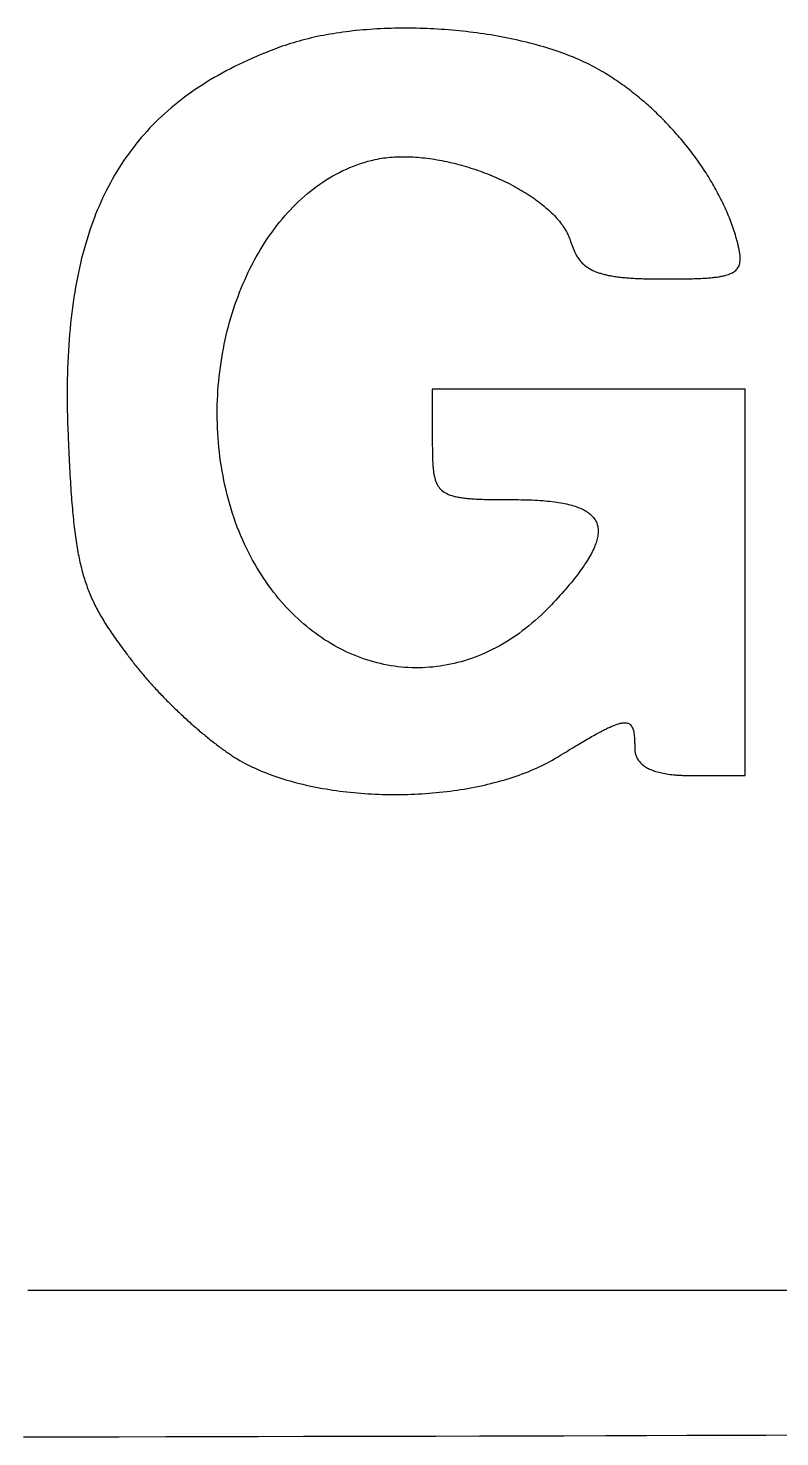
# Model space of a CAD drawing. Header units: metres. Extents: x 1755 to 5239, y 1150 to 5829.
# Drawn here: x 3980 to 4389, y 1150 to 1916 of the extents above; entities that cross this region are included whole.
import ezdxf

# ---------------------------------------------------------------- set-up
doc = ezdxf.new("R2010")
doc.units = ezdxf.units.M

msp = doc.modelspace()

# ---------------------------------------------------------------- linework, layer by layer
msp.add_lwpolyline([(4117, 1906), (4114.406184, 1905.030975), (4111.844672, 1904.0438), (4109.315368, 1903.038325), (4106.818176, 1902.0144), (4104.353, 1900.971875), (4101.919744, 1899.9106), (4099.518312, 1898.830425), (4097.148608, 1897.7312), (4094.810536, 1896.612775), (4092.504, 1895.475), (4090.228904, 1894.317725), (4087.985152, 1893.1408), (4085.772648, 1891.944075), (4083.591296, 1890.7274), (4081.441, 1889.490625), (4079.321664, 1888.2336), (4077.233192, 1886.956175), (4075.175488, 1885.6582), (4073.148456, 1884.339525), (4071.152, 1883), (4069.186024, 1881.639475), (4067.250432, 1880.2578), (4065.345128, 1878.854825), (4063.470016, 1877.4304), (4061.625, 1875.984375), (4059.809984, 1874.5166), (4058.024872, 1873.026925), (4056.269568, 1871.5152), (4054.543976, 1869.981275), (4052.848, 1868.425), (4051.181544, 1866.846225), (4049.544512, 1865.2448), (4047.936808, 1863.620575), (4046.358336, 1861.9734), (4044.809, 1860.303125), (4043.288704, 1858.6096), (4041.797352, 1856.892675), (4040.334848, 1855.1522), (4038.901096, 1853.388025), (4037.496, 1851.6), (4036.119464, 1849.787975), (4034.771392, 1847.9518), (4033.451688, 1846.091325), (4032.160256, 1844.2064), (4030.897, 1842.296875), (4029.661824, 1840.3626), (4028.454632, 1838.403425), (4027.275328, 1836.4192), (4026.123816, 1834.409775), (4025, 1832.375), (4023.903784, 1830.314725), (4022.835072, 1828.2288), (4021.793768, 1826.117075), (4020.779776, 1823.9794), (4019.793, 1821.815625), (4018.833344, 1819.6256), (4017.900712, 1817.409175), (4016.995008, 1815.1662), (4016.116136, 1812.896525), (4015.264, 1810.6), (4014.438504, 1808.276475), (4013.639552, 1805.9258), (4012.867048, 1803.547825), (4012.120896, 1801.1424), (4011.401, 1798.709375), (4010.707264, 1796.2486), (4010.039592, 1793.759925), (4009.397888, 1791.2432), (4008.782056, 1788.698275), (4008.192, 1786.125), (4007.627624, 1783.523225), (4007.088832, 1780.8928), (4006.575528, 1778.233575), (4006.087616, 1775.5454), (4005.625, 1772.828125), (4005.187584, 1770.0816), (4004.775272, 1767.305675), (4004.387968, 1764.5002), (4004.025576, 1761.665025), (4003.688, 1758.8), (4003.375144, 1755.904975), (4003.086912, 1752.9798), (4002.823208, 1750.024325), (4002.583936, 1747.0384), (4002.369, 1744.021875), (4002.178304, 1740.9746), (4002.011752, 1737.896425), (4001.869248, 1734.7872), (4001.750696, 1731.646775), (4001.656, 1728.475), (4001.585064, 1725.271725), (4001.537792, 1722.0368), (4001.514088, 1718.770075), (4001.513856, 1715.4714), (4001.537, 1712.140625), (4001.583424, 1708.7776), (4001.653032, 1705.382175), (4001.745728, 1701.9542), (4001.861416, 1698.493525), (4002, 1695), (4002.09032, 1692.857323), (4002.18136, 1690.748984), (4002.27324, 1688.674521), (4002.36608, 1686.633472), (4002.46, 1684.625375), (4002.55512, 1682.649768), (4002.65156, 1680.706189), (4002.74944, 1678.794176), (4002.84888, 1676.913267), (4002.95, 1675.063), (4003.05292, 1673.242913), (4003.15776, 1671.452544), (4003.26464, 1669.691431), (4003.37368, 1667.959112), (4003.485, 1666.255125), (4003.59872, 1664.579008), (4003.71496, 1662.930299), (4003.83384, 1661.308536), (4003.95548, 1659.713257), (4004.08, 1658.144), (4004.20752, 1656.600303), (4004.33816, 1655.081704), (4004.47204, 1653.587741), (4004.60928, 1652.117952), (4004.75, 1650.671875), (4004.89432, 1649.249048), (4005.04236, 1647.849009), (4005.19424, 1646.471296), (4005.35008, 1645.115447), (4005.51, 1643.781), (4005.67412, 1642.467493), (4005.84256, 1641.174464), (4006.01544, 1639.901451), (4006.19288, 1638.647992), (4006.375, 1637.413625), (4006.56192, 1636.197888), (4006.75376, 1635.000319), (4006.95064, 1633.820456), (4007.15268, 1632.657837), (4007.36, 1631.512), (4007.57272, 1630.382483), (4007.79096, 1629.268824), (4008.01484, 1628.170561), (4008.24448, 1627.087232), (4008.48, 1626.018375), (4008.72152, 1624.963528), (4008.96916, 1623.922229), (4009.22304, 1622.894016), (4009.48328, 1621.878427), (4009.75, 1620.875), (4010.02332, 1619.883273), (4010.30336, 1618.902784), (4010.59024, 1617.933071), (4010.88408, 1616.973672), (4011.185, 1616.024125), (4011.49312, 1615.083968), (4011.80856, 1614.152739), (4012.13144, 1613.229976), (4012.46188, 1612.315217), (4012.8, 1611.408), (4013.14592, 1610.507863), (4013.49976, 1609.614344), (4013.86164, 1608.726981), (4014.23168, 1607.845312), (4014.61, 1606.968875), (4014.99672, 1606.097208), (4015.39196, 1605.229849), (4015.79584, 1604.366336), (4016.20848, 1603.506207), (4016.63, 1602.649), (4017.06052, 1601.794253), (4017.50016, 1600.941504), (4017.94904, 1600.090291), (4018.40728, 1599.240152), (4018.875, 1598.390625), (4019.35232, 1597.541248), (4019.83936, 1596.691559), (4020.33624, 1595.841096), (4020.84308, 1594.989397), (4021.36, 1594.136), (4021.88712, 1593.280443), (4022.42456, 1592.422264), (4022.97244, 1591.561001), (4023.53088, 1590.696192), (4024.1, 1589.827375), (4024.67992, 1588.954088), (4025.27076, 1588.075869), (4025.87264, 1587.192256), (4026.48568, 1586.302787), (4027.11, 1585.407), (4027.74572, 1584.504433), (4028.39296, 1583.594624), (4029.05184, 1582.677111), (4029.72248, 1581.751432), (4030.405, 1580.817125), (4031.09952, 1579.873728), (4031.80616, 1578.920779), (4032.52504, 1577.957816), (4033.25628, 1576.984377), (4034, 1576), (4034.453579, 1575.368818), (4034.914232, 1574.735344), (4035.381833, 1574.099686), (4035.856256, 1573.461952), (4036.337375, 1572.82225), (4036.825064, 1572.180688), (4037.319197, 1571.537374), (4037.819648, 1570.892416), (4038.326291, 1570.245922), (4038.839, 1569.598), (4039.357649, 1568.948758), (4039.882112, 1568.298304), (4040.412263, 1567.646746), (4040.947976, 1566.994192), (4041.489125, 1566.34075), (4042.035584, 1565.686528), (4042.587227, 1565.031634), (4043.143928, 1564.376176), (4043.705561, 1563.720262), (4044.272, 1563.064), (4044.843119, 1562.407498), (4045.418792, 1561.750864), (4045.998893, 1561.094206), (4046.583296, 1560.437632), (4047.171875, 1559.78125), (4047.764504, 1559.125168), (4048.361057, 1558.469494), (4048.961408, 1557.814336), (4049.565431, 1557.159802), (4050.173, 1556.506), (4050.783989, 1555.853038), (4051.398272, 1555.201024), (4052.015723, 1554.550066), (4052.636216, 1553.900272), (4053.259625, 1553.25175), (4053.885824, 1552.604608), (4054.514687, 1551.958954), (4055.146088, 1551.314896), (4055.779901, 1550.672542), (4056.416, 1550.032), (4057.054259, 1549.393378), (4057.694552, 1548.756784), (4058.336753, 1548.122326), (4058.980736, 1547.490112), (4059.626375, 1546.86025), (4060.273544, 1546.232848), (4060.922117, 1545.608014), (4061.571968, 1544.985856), (4062.222971, 1544.366482), (4062.875, 1543.75), (4063.527929, 1543.136518), (4064.181632, 1542.526144), (4064.835983, 1541.918986), (4065.490856, 1541.315152), (4066.146125, 1540.71475), (4066.801664, 1540.117888), (4067.457347, 1539.524674), (4068.113048, 1538.935216), (4068.768641, 1538.349622), (4069.424, 1537.768), (4070.078999, 1537.190458), (4070.733512, 1536.617104), (4071.387413, 1536.048046), (4072.040576, 1535.483392), (4072.692875, 1534.92325), (4073.344184, 1534.367728), (4073.994377, 1533.816934), (4074.643328, 1533.270976), (4075.290911, 1532.729962), (4075.937, 1532.194), (4076.581469, 1531.663198), (4077.224192, 1531.137664), (4077.865043, 1530.617506), (4078.503896, 1530.102832), (4079.140625, 1529.59375), (4079.775104, 1529.090368), (4080.407207, 1528.592794), (4081.036808, 1528.101136), (4081.663781, 1527.615502), (4082.288, 1527.136), (4082.909339, 1526.662738), (4083.527672, 1526.195824), (4084.142873, 1525.735366), (4084.754816, 1525.281472), (4085.363375, 1524.83425), (4085.968424, 1524.393808), (4086.569837, 1523.960254), (4087.167488, 1523.533696), (4087.761251, 1523.114242), (4088.351, 1522.702), (4088.936609, 1522.297078), (4089.517952, 1521.899584), (4090.094903, 1521.509626), (4090.667336, 1521.127312), (4091.235125, 1520.75275), (4091.798144, 1520.386048), (4092.356267, 1520.027314), (4092.909368, 1519.676656), (4093.457321, 1519.334182), (4094, 1519), (4095.303113, 1518.227801), (4096.632104, 1517.471208), (4097.986451, 1516.730227), (4099.365632, 1516.004864), (4100.769125, 1515.295125), (4102.196408, 1514.601016), (4103.646959, 1513.922543), (4105.120256, 1513.259712), (4106.615777, 1512.612529), (4108.133, 1511.981), (4109.671403, 1511.365131), (4111.230464, 1510.764928), (4112.809661, 1510.180397), (4114.408472, 1509.611544), (4116.026375, 1509.058375), (4117.662848, 1508.520896), (4119.317369, 1507.999113), (4120.989416, 1507.493032), (4122.678467, 1507.002659), (4124.384, 1506.528), (4126.105493, 1506.069061), (4127.842424, 1505.625848), (4129.594271, 1505.198367), (4131.360512, 1504.786624), (4133.140625, 1504.390625), (4134.934088, 1504.010376), (4136.740379, 1503.645883), (4138.558976, 1503.297152), (4140.389357, 1502.964189), (4142.231, 1502.647), (4144.083383, 1502.345591), (4145.945984, 1502.059968), (4147.818281, 1501.790137), (4149.699752, 1501.536104), (4151.589875, 1501.297875), (4153.488128, 1501.075456), (4155.393989, 1500.868853), (4157.306936, 1500.678072), (4159.226447, 1500.503119), (4161.152, 1500.344), (4163.083073, 1500.200721), (4165.019144, 1500.073288), (4166.959691, 1499.961707), (4168.904192, 1499.865984), (4170.852125, 1499.786125), (4172.802968, 1499.722136), (4174.756199, 1499.674023), (4176.711296, 1499.641792), (4178.667737, 1499.625449), (4180.625, 1499.625), (4182.582563, 1499.640451), (4184.539904, 1499.671808), (4186.496501, 1499.719077), (4188.451832, 1499.782264), (4190.405375, 1499.861375), (4192.356608, 1499.956416), (4194.305009, 1500.067393), (4196.250056, 1500.194312), (4198.191227, 1500.337179), (4200.128, 1500.496), (4202.059853, 1500.670781), (4203.986264, 1500.861528), (4205.906711, 1501.068247), (4207.820672, 1501.290944), (4209.727625, 1501.529625), (4211.627048, 1501.784296), (4213.518419, 1502.054963), (4215.401216, 1502.341632), (4217.274917, 1502.644309), (4219.139, 1502.963), (4220.992943, 1503.297711), (4222.836224, 1503.648448), (4224.668321, 1504.015217), (4226.488712, 1504.398024), (4228.296875, 1504.796875), (4230.092288, 1505.211776), (4231.874429, 1505.642733), (4233.642776, 1506.089752), (4235.396807, 1506.552839), (4237.136, 1507.032), (4238.859833, 1507.527241), (4240.567784, 1508.038568), (4242.259331, 1508.565987), (4243.933952, 1509.109504), (4245.591125, 1509.669125), (4247.230328, 1510.244856), (4248.851039, 1510.836703), (4250.452736, 1511.444672), (4252.034897, 1512.068769), (4253.597, 1512.709), (4255.138523, 1513.365371), (4256.658944, 1514.037888), (4258.157741, 1514.726557), (4259.634392, 1515.431384), (4261.088375, 1516.152375), (4262.519168, 1516.889536), (4263.926249, 1517.642873), (4265.309096, 1518.412392), (4266.667187, 1519.198099), (4268, 1520), (4269.159233, 1520.712805), (4270.297064, 1521.41124), (4271.413691, 1522.095335), (4272.509312, 1522.76512), (4273.584125, 1523.420625), (4274.638328, 1524.06188), (4275.672119, 1524.688915), (4276.685696, 1525.30176), (4277.679257, 1525.900445), (4278.653, 1526.485), (4279.607123, 1527.055455), (4280.541824, 1527.61184), (4281.457301, 1528.154185), (4282.353752, 1528.68252), (4283.231375, 1529.196875), (4284.090368, 1529.69728), (4284.930929, 1530.183765), (4285.753256, 1530.65636), (4286.557547, 1531.115095), (4287.344, 1531.56), (4288.112813, 1531.991105), (4288.864184, 1532.40844), (4289.598311, 1532.812035), (4290.315392, 1533.20192), (4291.015625, 1533.578125), (4291.699208, 1533.94068), (4292.366339, 1534.289615), (4293.017216, 1534.62496), (4293.652037, 1534.946745), (4294.271, 1535.255), (4294.874303, 1535.549755), (4295.462144, 1535.83104), (4296.034721, 1536.098885), (4296.592232, 1536.35332), (4297.134875, 1536.594375), (4297.662848, 1536.82208), (4298.176349, 1537.036465), (4298.675576, 1537.23756), (4299.160727, 1537.425395), (4299.632, 1537.6), (4300.533704, 1537.90964), (4301.382272, 1538.16672), (4302.179288, 1538.37148), (4302.926336, 1538.52416), (4303.625, 1538.625), (4304.276864, 1538.67424), (4304.883512, 1538.67212), (4305.446528, 1538.61888), (4305.967496, 1538.51476), (4306.448, 1538.36), (4307.096351, 1538.033435), (4307.662568, 1537.59428), (4308.151997, 1537.043345), (4308.438263, 1536.614355), (4308.694361, 1536.136285), (4308.921875, 1535.609375), (4309.122389, 1535.033865), (4309.297487, 1534.409995), (4309.448753, 1533.738005), (4309.577771, 1533.018135), (4309.686125, 1532.250625), (4309.775399, 1531.435715), (4309.847177, 1530.573645), (4309.903043, 1529.664655), (4309.944581, 1528.708985), (4309.973375, 1527.706875), (4309.983488, 1527.18848), (4309.991009, 1526.658565), (4309.996136, 1526.11716), (4309.999067, 1525.564295), (4310, 1525), (4310.012, 1524.406), (4310.048, 1523.824), (4310.108, 1523.254), (4310.192, 1522.696), (4310.3, 1522.15), (4310.432, 1521.616), (4310.588, 1521.094), (4310.768, 1520.584), (4310.972, 1520.086), (4311.2, 1519.6), (4311.452, 1519.126), (4311.728, 1518.664), (4312.028, 1518.214), (4312.352, 1517.776), (4312.7, 1517.35), (4313.072, 1516.936), (4313.468, 1516.534), (4313.888, 1516.144), (4314.332, 1515.766), (4314.8, 1515.4), (4315.292, 1515.046), (4315.808, 1514.704), (4316.348, 1514.374), (4316.912, 1514.056), (4317.5, 1513.75), (4318.112, 1513.456), (4318.748, 1513.174), (4319.408, 1512.904), (4320.092, 1512.646), (4320.8, 1512.4), (4321.532, 1512.166), (4322.288, 1511.944), (4323.068, 1511.734), (4323.872, 1511.536), (4324.7, 1511.35), (4325.552, 1511.176), (4326.428, 1511.014), (4327.328, 1510.864), (4328.252, 1510.726), (4329.2, 1510.6), (4330.172, 1510.486), (4331.168, 1510.384), (4331.675, 1510.3375), (4332.188, 1510.294), (4332.707, 1510.2535), (4333.232, 1510.216), (4333.763, 1510.1815), (4334.3, 1510.15), (4334.843, 1510.1215), (4335.392, 1510.096), (4335.947, 1510.0735), (4336.508, 1510.054), (4337.075, 1510.0375), (4337.648, 1510.024), (4338.227, 1510.0135), (4338.812, 1510.006), (4339.403, 1510.0015), (4340, 1510), (4340.6, 1510), (4341.2, 1510), (4341.8, 1510), (4342.4, 1510), (4343, 1510), (4343.6, 1510), (4344.2, 1510), (4344.8, 1510), (4345.4, 1510), (4346, 1510), (4346.6, 1510), (4347.2, 1510), (4347.8, 1510), (4348.4, 1510), (4349, 1510), (4349.6, 1510), (4350.2, 1510), (4350.8, 1510), (4351.4, 1510), (4352, 1510), (4352.6, 1510), (4353.2, 1510), (4353.8, 1510), (4354.4, 1510), (4355, 1510), (4355.6, 1510), (4356.2, 1510), (4356.8, 1510), (4357.4, 1510), (4358, 1510), (4358.6, 1510), (4359.2, 1510), (4359.8, 1510), (4360.4, 1510), (4361, 1510), (4361.6, 1510), (4362.2, 1510), (4362.8, 1510), (4363.4, 1510), (4364, 1510), (4364.6, 1510), (4365.2, 1510), (4365.8, 1510), (4366.4, 1510), (4367, 1510), (4367.6, 1510), (4368.2, 1510), (4368.8, 1510), (4369.4, 1510), (4370, 1510), (4370, 1511.05), (4370, 1512.1), (4370, 1513.15), (4370, 1514.2), (4370, 1515.25), (4370, 1516.3), (4370, 1517.35), (4370, 1518.4), (4370, 1519.45), (4370, 1520.5), (4370, 1521.55), (4370, 1522.6), (4370, 1523.65), (4370, 1524.7), (4370, 1525.75), (4370, 1526.8), (4370, 1527.85), (4370, 1528.9), (4370, 1529.95), (4370, 1531), (4370, 1532.05), (4370, 1533.1), (4370, 1534.15), (4370, 1535.2), (4370, 1536.25), (4370, 1537.3), (4370, 1538.35), (4370, 1539.4), (4370, 1540.45), (4370, 1541.5), (4370, 1542.55), (4370, 1543.6), (4370, 1544.65), (4370, 1545.7), (4370, 1546.75), (4370, 1547.8), (4370, 1548.85), (4370, 1549.9), (4370, 1550.95), (4370, 1552), (4370, 1553.05), (4370, 1554.1), (4370, 1555.15), (4370, 1556.2), (4370, 1557.25), (4370, 1558.3), (4370, 1559.35), (4370, 1560.4), (4370, 1561.45), (4370, 1562.5), (4370, 1563.55), (4370, 1564.6), (4370, 1565.65), (4370, 1566.7), (4370, 1567.75), (4370, 1568.8), (4370, 1569.85), (4370, 1570.9), (4370, 1571.95), (4370, 1573), (4370, 1574.05), (4370, 1575.1), (4370, 1576.15), (4370, 1577.2), (4370, 1578.25), (4370, 1579.3), (4370, 1580.35), (4370, 1581.4), (4370, 1582.45), (4370, 1583.5), (4370, 1584.55), (4370, 1585.6), (4370, 1586.65), (4370, 1587.7), (4370, 1588.75), (4370, 1589.8), (4370, 1590.85), (4370, 1591.9), (4370, 1592.95), (4370, 1594), (4370, 1595.05), (4370, 1596.1), (4370, 1597.15), (4370, 1598.2), (4370, 1599.25), (4370, 1600.3), (4370, 1601.35), (4370, 1602.4), (4370, 1603.45), (4370, 1604.5), (4370, 1605.55), (4370, 1606.6), (4370, 1607.65), (4370, 1608.7), (4370, 1609.75), (4370, 1610.8), (4370, 1611.85), (4370, 1612.9), (4370, 1613.95), (4370, 1615), (4370, 1616.05), (4370, 1617.1), (4370, 1618.15), (4370, 1619.2), (4370, 1620.25), (4370, 1621.3), (4370, 1622.35), (4370, 1623.4), (4370, 1624.45), (4370, 1625.5), (4370, 1626.55), (4370, 1627.6), (4370, 1628.65), (4370, 1629.7), (4370, 1630.75), (4370, 1631.8), (4370, 1632.85), (4370, 1633.9), (4370, 1634.95), (4370, 1636), (4370, 1637.05), (4370, 1638.1), (4370, 1639.15), (4370, 1640.2), (4370, 1641.25), (4370, 1642.3), (4370, 1643.35), (4370, 1644.4), (4370, 1645.45), (4370, 1646.5), (4370, 1647.55), (4370, 1648.6), (4370, 1649.65), (4370, 1650.7), (4370, 1651.75), (4370, 1652.8), (4370, 1653.85), (4370, 1654.9), (4370, 1655.95), (4370, 1657), (4370, 1658.05), (4370, 1659.1), (4370, 1660.15), (4370, 1661.2), (4370, 1662.25), (4370, 1663.3), (4370, 1664.35), (4370, 1665.4), (4370, 1666.45), (4370, 1667.5), (4370, 1668.55), (4370, 1669.6), (4370, 1670.65), (4370, 1671.7), (4370, 1672.75), (4370, 1673.8), (4370, 1674.85), (4370, 1675.9), (4370, 1676.95), (4370, 1678), (4370, 1679.05), (4370, 1680.1), (4370, 1681.15), (4370, 1682.2), (4370, 1683.25), (4370, 1684.3), (4370, 1685.35), (4370, 1686.4), (4370, 1687.45), (4370, 1688.5), (4370, 1689.55), (4370, 1690.6), (4370, 1691.65), (4370, 1692.7), (4370, 1693.75), (4370, 1694.8), (4370, 1695.85), (4370, 1696.9), (4370, 1697.95), (4370, 1699), (4370, 1700.05), (4370, 1701.1), (4370, 1702.15), (4370, 1703.2), (4370, 1704.25), (4370, 1705.3), (4370, 1706.35), (4370, 1707.4), (4370, 1708.45), (4370, 1709.5), (4370, 1710.55), (4370, 1711.6), (4370, 1712.65), (4370, 1713.7), (4370, 1714.75), (4370, 1715.8), (4370, 1716.85), (4370, 1717.9), (4370, 1718.95), (4370, 1720), (4369.15, 1720), (4368.3, 1720), (4367.45, 1720), (4366.6, 1720), (4365.75, 1720), (4364.9, 1720), (4364.05, 1720), (4363.2, 1720), (4362.35, 1720), (4361.5, 1720), (4360.65, 1720), (4359.8, 1720), (4358.95, 1720), (4358.1, 1720), (4357.25, 1720), (4356.4, 1720), (4355.55, 1720), (4354.7, 1720), (4353.85, 1720), (4353, 1720), (4352.15, 1720), (4351.3, 1720), (4350.45, 1720), (4349.6, 1720), (4348.75, 1720), (4347.9, 1720), (4347.05, 1720), (4346.2, 1720), (4345.35, 1720), (4344.5, 1720), (4343.65, 1720), (4342.8, 1720), (4341.95, 1720), (4341.1, 1720), (4340.25, 1720), (4339.4, 1720), (4338.55, 1720), (4337.7, 1720), (4336.85, 1720), (4336, 1720), (4335.15, 1720), (4334.3, 1720), (4333.45, 1720), (4332.6, 1720), (4331.75, 1720), (4330.9, 1720), (4330.05, 1720), (4329.2, 1720), (4328.35, 1720), (4327.5, 1720), (4326.65, 1720), (4325.8, 1720), (4324.95, 1720), (4324.1, 1720), (4323.25, 1720), (4322.4, 1720), (4321.55, 1720), (4320.7, 1720), (4319.85, 1720), (4319, 1720), (4318.15, 1720), (4317.3, 1720), (4316.45, 1720), (4315.6, 1720), (4314.75, 1720), (4313.9, 1720), (4313.05, 1720), (4312.2, 1720), (4311.35, 1720), (4310.5, 1720), (4309.65, 1720), (4308.8, 1720), (4307.95, 1720), (4307.1, 1720), (4306.25, 1720), (4305.4, 1720), (4304.55, 1720), (4303.7, 1720), (4302.85, 1720), (4302, 1720), (4301.15, 1720), (4300.3, 1720), (4299.45, 1720), (4298.6, 1720), (4297.75, 1720), (4296.9, 1720), (4296.05, 1720), (4295.2, 1720), (4294.35, 1720), (4293.5, 1720), (4292.65, 1720), (4291.8, 1720), (4290.95, 1720), (4290.1, 1720), (4289.25, 1720), (4288.4, 1720), (4287.55, 1720), (4286.7, 1720), (4285.85, 1720), (4285, 1720), (4284.15, 1720), (4283.3, 1720), (4282.45, 1720), (4281.6, 1720), (4280.75, 1720), (4279.9, 1720), (4279.05, 1720), (4278.2, 1720), (4277.35, 1720), (4276.5, 1720), (4275.65, 1720), (4274.8, 1720), (4273.95, 1720), (4273.1, 1720), (4272.25, 1720), (4271.4, 1720), (4270.55, 1720), (4269.7, 1720), (4268.85, 1720), (4268, 1720), (4267.15, 1720), (4266.3, 1720), (4265.45, 1720), (4264.6, 1720), (4263.75, 1720), (4262.9, 1720), (4262.05, 1720), (4261.2, 1720), (4260.35, 1720), (4259.5, 1720), (4258.65, 1720), (4257.8, 1720), (4256.95, 1720), (4256.1, 1720), (4255.25, 1720), (4254.4, 1720), (4253.55, 1720), (4252.7, 1720), (4251.85, 1720), (4251, 1720), (4250.15, 1720), (4249.3, 1720), (4248.45, 1720), (4247.6, 1720), (4246.75, 1720), (4245.9, 1720), (4245.05, 1720), (4244.2, 1720), (4243.35, 1720), (4242.5, 1720), (4241.65, 1720), (4240.8, 1720), (4239.95, 1720), (4239.1, 1720), (4238.25, 1720), (4237.4, 1720), (4236.55, 1720), (4235.7, 1720), (4234.85, 1720), (4234, 1720), (4233.15, 1720), (4232.3, 1720), (4231.45, 1720), (4230.6, 1720), (4229.75, 1720), (4228.9, 1720), (4228.05, 1720), (4227.2, 1720), (4226.35, 1720), (4225.5, 1720), (4224.65, 1720), (4223.8, 1720), (4222.95, 1720), (4222.1, 1720), (4221.25, 1720), (4220.4, 1720), (4219.55, 1720), (4218.7, 1720), (4217.85, 1720), (4217, 1720), (4216.15, 1720), (4215.3, 1720), (4214.45, 1720), (4213.6, 1720), (4212.75, 1720), (4211.9, 1720), (4211.05, 1720), (4210.2, 1720), (4209.35, 1720), (4208.5, 1720), (4207.65, 1720), (4206.8, 1720), (4205.95, 1720), (4205.1, 1720), (4204.25, 1720), (4203.4, 1720), (4202.55, 1720), (4201.7, 1720), (4200.85, 1720), (4200, 1720), (4200, 1719.4), (4200, 1718.8), (4200, 1718.2), (4200, 1717.6), (4200, 1717), (4200, 1716.4), (4200, 1715.8), (4200, 1715.2), (4200, 1714.6), (4200, 1714), (4200, 1713.4), (4200, 1712.8), (4200, 1712.2), (4200, 1711.6), (4200, 1711), (4200, 1710.4), (4200, 1709.8), (4200, 1709.2), (4200, 1708.6), (4200, 1708), (4200, 1707.4), (4200, 1706.8), (4200, 1706.2), (4200, 1705.6), (4200, 1705), (4200, 1704.4), (4200, 1703.8), (4200, 1703.2), (4200, 1702.6), (4200, 1702), (4200, 1701.4), (4200, 1700.8), (4200, 1700.2), (4200, 1699.6), (4200, 1699), (4200, 1698.4), (4200, 1697.8), (4200, 1697.2), (4200, 1696.6), (4200, 1696), (4200, 1695.4), (4200, 1694.8), (4200, 1694.2), (4200, 1693.6), (4200, 1693), (4200, 1692.4), (4200, 1691.8), (4200, 1691.2), (4200, 1690.6), (4200, 1690), (4200.000639, 1689.138373), (4200.002712, 1688.293384), (4200.006453, 1687.464871), (4200.012096, 1686.652672), (4200.019875, 1685.856625), (4200.030024, 1685.076568), (4200.042777, 1684.312339), (4200.058368, 1683.563776), (4200.077031, 1682.830717), (4200.099, 1682.113), (4200.124509, 1681.410463), (4200.153792, 1680.722944), (4200.187083, 1680.050281), (4200.224616, 1679.392312), (4200.266625, 1678.748875), (4200.313344, 1678.119808), (4200.365007, 1677.504949), (4200.421848, 1676.904136), (4200.484101, 1676.317207), (4200.552, 1675.744), (4200.625779, 1675.184353), (4200.705672, 1674.638104), (4200.791913, 1674.105091), (4200.884736, 1673.585152), (4200.984375, 1673.078125), (4201.091064, 1672.583848), (4201.326528, 1671.632896), (4201.593, 1670.731), (4201.892352, 1669.876864), (4202.226456, 1669.069192), (4202.597184, 1668.306688), (4203.006408, 1667.588056), (4203.456, 1666.912), (4203.947832, 1666.277224), (4204.483776, 1665.682432), (4205.065704, 1665.126328), (4205.695488, 1664.607616), (4206.375, 1664.125), (4207.106112, 1663.677184), (4207.890696, 1663.262872), (4208.730624, 1662.880768), (4209.627768, 1662.529576), (4210.584, 1662.208), (4211.084859, 1662.057913), (4211.601192, 1661.914744), (4212.133233, 1661.778331), (4212.681216, 1661.648512), (4213.245375, 1661.525125), (4213.825944, 1661.408008), (4214.423157, 1661.296999), (4215.037248, 1661.191936), (4215.668451, 1661.092657), (4216.317, 1660.999), (4216.983129, 1660.910803), (4217.667072, 1660.827904), (4218.369063, 1660.750141), (4219.089336, 1660.677352), (4219.828125, 1660.609375), (4220.585664, 1660.546048), (4221.362187, 1660.487209), (4222.157928, 1660.432696), (4222.973121, 1660.382347), (4223.808, 1660.336), (4224.662799, 1660.293493), (4225.537752, 1660.254664), (4226.433093, 1660.219351), (4227.349056, 1660.187392), (4228.285875, 1660.158625), (4229.243784, 1660.132888), (4230.223017, 1660.110019), (4231.223808, 1660.089856), (4232.246391, 1660.072237), (4233.291, 1660.057), (4234.357869, 1660.043983), (4235.447232, 1660.033024), (4236.559323, 1660.023961), (4237.694376, 1660.016632), (4238.852625, 1660.010875), (4240.034304, 1660.006528), (4241.239647, 1660.003429), (4242.468888, 1660.001416), (4243.722261, 1660.000327), (4245, 1660), (4246.634704, 1659.99489), (4248.238832, 1659.97952), (4249.812408, 1659.95383), (4251.355456, 1659.91776), (4252.868, 1659.87125), (4254.350064, 1659.81424), (4255.801672, 1659.74667), (4257.222848, 1659.66848), (4258.613616, 1659.57961), (4259.974, 1659.48), (4261.304024, 1659.36959), (4262.603712, 1659.24832), (4263.873088, 1659.11613), (4265.112176, 1658.97296), (4266.321, 1658.81875), (4267.499584, 1658.65344), (4268.647952, 1658.47697), (4269.766128, 1658.28928), (4270.854136, 1658.09031), (4271.912, 1657.88), (4272.939744, 1657.65829), (4273.937392, 1657.42512), (4274.904968, 1657.18043), (4275.842496, 1656.92416), (4276.75, 1656.65625), (4277.627504, 1656.37664), (4278.475032, 1656.08527), (4279.292608, 1655.78208), (4280.080256, 1655.46701), (4280.838, 1655.14), (4281.565864, 1654.80099), (4282.263872, 1654.44992), (4282.932048, 1654.08673), (4283.570416, 1653.71136), (4284.179, 1653.32375), (4284.757824, 1652.92384), (4285.306912, 1652.51157), (4285.826288, 1652.08688), (4286.315976, 1651.64971), (4286.776, 1651.2), (4287.206384, 1650.73769), (4287.607152, 1650.26272), (4287.978328, 1649.77503), (4288.319936, 1649.27456), (4288.632, 1648.76125), (4288.914544, 1648.23504), (4289.167592, 1647.69587), (4289.391168, 1647.14368), (4289.585296, 1646.57841), (4289.75, 1646), (4289.885304, 1645.40839), (4289.991232, 1644.80352), (4290.067808, 1644.18533), (4290.115056, 1643.55376), (4290.133, 1642.90875), (4290.121664, 1642.25024), (4290.081072, 1641.57817), (4290.011248, 1640.89248), (4289.912216, 1640.19311), (4289.784, 1639.48), (4289.626624, 1638.75309), (4289.440112, 1638.01232), (4289.224488, 1637.25763), (4288.979776, 1636.48896), (4288.706, 1635.70625), (4288.403184, 1634.90944), (4288.071352, 1634.09847), (4287.710528, 1633.27328), (4287.320736, 1632.43381), (4286.902, 1631.58), (4286.454344, 1630.71179), (4285.977792, 1629.82912), (4285.472368, 1628.93193), (4284.938096, 1628.02016), (4284.375, 1627.09375), (4283.783104, 1626.15264), (4283.162432, 1625.19677), (4282.513008, 1624.22608), (4281.834856, 1623.24051), (4281.128, 1622.24), (4280.392464, 1621.22449), (4279.628272, 1620.19392), (4278.835448, 1619.14823), (4278.014016, 1618.08736), (4277.164, 1617.01125), (4276.285424, 1615.91984), (4275.378312, 1614.81307), (4274.442688, 1613.69088), (4273.478576, 1612.55321), (4272.486, 1611.4), (4271.464984, 1610.23119), (4270.415552, 1609.04672), (4269.337728, 1607.84653), (4268.231536, 1606.63056), (4267.097, 1605.39875), (4265.934144, 1604.15104), (4264.742992, 1602.88737), (4263.523568, 1601.60768), (4262.275896, 1600.31191), (4261, 1599), (4259.312873, 1597.37308), (4257.611784, 1595.79224), (4255.897171, 1594.25736), (4254.169472, 1592.76832), (4252.429125, 1591.325), (4250.676568, 1589.92728), (4248.912239, 1588.57504), (4247.136576, 1587.26816), (4245.350017, 1586.00652), (4243.553, 1584.79), (4241.745963, 1583.61848), (4239.929344, 1582.49184), (4238.103581, 1581.40996), (4236.269112, 1580.37272), (4234.426375, 1579.38), (4232.575808, 1578.43168), (4230.717849, 1577.52764), (4228.852936, 1576.66776), (4226.981507, 1575.85192), (4225.104, 1575.08), (4223.220853, 1574.35188), (4221.332504, 1573.66744), (4219.439391, 1573.02656), (4217.541952, 1572.42912), (4215.640625, 1571.875), (4213.735848, 1571.36408), (4211.828059, 1570.89624), (4209.917696, 1570.47136), (4208.005197, 1570.08932), (4206.091, 1569.75), (4204.175543, 1569.45328), (4202.259264, 1569.19904), (4200.342601, 1568.98716), (4198.425992, 1568.81752), (4196.509875, 1568.69), (4194.594688, 1568.60448), (4192.680869, 1568.56084), (4190.768856, 1568.55896), (4188.859087, 1568.59872), (4186.952, 1568.68), (4185.048033, 1568.80268), (4183.147624, 1568.96664), (4181.251211, 1569.17176), (4179.359232, 1569.41792), (4177.472125, 1569.705), (4175.590328, 1570.03288), (4173.714279, 1570.40144), (4171.844416, 1570.81056), (4169.981177, 1571.26012), (4168.125, 1571.75), (4166.276323, 1572.28008), (4164.435584, 1572.85024), (4162.603221, 1573.46036), (4160.779672, 1574.11032), (4158.965375, 1574.8), (4157.160768, 1575.52928), (4155.366289, 1576.29804), (4153.582376, 1577.10616), (4151.809467, 1577.95352), (4150.048, 1578.84), (4148.298413, 1579.76548), (4146.561144, 1580.72984), (4144.836631, 1581.73296), (4143.125312, 1582.77472), (4141.427625, 1583.855), (4139.744008, 1584.97368), (4138.074899, 1586.13064), (4136.420736, 1587.32576), (4134.781957, 1588.55892), (4133.159, 1589.83), (4131.552303, 1591.13888), (4129.962304, 1592.48544), (4128.389441, 1593.86956), (4126.834152, 1595.29112), (4125.296875, 1596.75), (4123.778048, 1598.24608), (4122.278109, 1599.77924), (4120.797496, 1601.34936), (4119.336647, 1602.95632), (4117.896, 1604.6), (4116.475993, 1606.28028), (4115.077064, 1607.99704), (4113.699651, 1609.75016), (4112.344192, 1611.53952), (4111.011125, 1613.365), (4109.700888, 1615.22648), (4108.413919, 1617.12384), (4107.150656, 1619.05696), (4105.911537, 1621.02572), (4104.697, 1623.03), (4103.507483, 1625.06968), (4102.343424, 1627.14464), (4101.205261, 1629.25476), (4100.093432, 1631.39992), (4099.008375, 1633.58), (4097.950528, 1635.79488), (4096.920329, 1638.04444), (4095.918216, 1640.32856), (4094.944627, 1642.64712), (4094, 1645), (4093.090661, 1647.495594), (4092.222488, 1650.001952), (4091.395247, 1652.518438), (4090.608704, 1655.044416), (4089.862625, 1657.57925), (4089.156776, 1660.122304), (4088.490923, 1662.672942), (4087.864832, 1665.230528), (4087.278269, 1667.794426), (4086.731, 1670.364), (4086.222791, 1672.938614), (4085.753408, 1675.517632), (4085.322617, 1678.100418), (4084.930184, 1680.686336), (4084.575875, 1683.27475), (4084.259456, 1685.865024), (4083.980693, 1688.456522), (4083.739352, 1691.048608), (4083.535199, 1693.640646), (4083.368, 1696.232), (4083.237521, 1698.822034), (4083.143528, 1701.410112), (4083.085787, 1703.995598), (4083.064064, 1706.577856), (4083.078125, 1709.15625), (4083.127736, 1711.730144), (4083.212663, 1714.298902), (4083.332672, 1716.861888), (4083.487529, 1719.418466), (4083.677, 1721.968), (4083.900851, 1724.509854), (4084.158848, 1727.043392), (4084.450757, 1729.567978), (4084.776344, 1732.082976), (4085.135375, 1734.58775), (4085.527616, 1737.081664), (4085.952833, 1739.564082), (4086.410792, 1742.034368), (4086.901259, 1744.491886), (4087.424, 1746.936), (4087.978781, 1749.366074), (4088.565368, 1751.781472), (4089.183527, 1754.181558), (4089.833024, 1756.565696), (4090.513625, 1758.93325), (4091.225096, 1761.283584), (4091.967203, 1763.616062), (4092.739712, 1765.930048), (4093.542389, 1768.224906), (4094.375, 1770.5), (4095.237311, 1772.754694), (4096.129088, 1774.988352), (4097.050097, 1777.200338), (4098.000104, 1779.390016), (4098.978875, 1781.55675), (4099.986176, 1783.699904), (4101.021773, 1785.818842), (4102.085432, 1787.912928), (4103.176919, 1789.981526), (4104.296, 1792.024), (4105.442441, 1794.039714), (4106.616008, 1796.028032), (4107.816467, 1797.988318), (4109.043584, 1799.919936), (4110.297125, 1801.82225), (4111.576856, 1803.694624), (4112.882543, 1805.536422), (4114.213952, 1807.347008), (4115.570849, 1809.125746), (4116.953, 1810.872), (4118.360171, 1812.585134), (4119.792128, 1814.264512), (4121.248637, 1815.909498), (4122.729464, 1817.519456), (4124.234375, 1819.09375), (4125.763136, 1820.631744), (4127.315513, 1822.132802), (4128.891272, 1823.596288), (4130.490179, 1825.021566), (4132.112, 1826.408), (4133.756501, 1827.754954), (4135.423448, 1829.061792), (4137.112607, 1830.327878), (4138.823744, 1831.552576), (4140.556625, 1832.73525), (4142.311016, 1833.875264), (4144.086683, 1834.971982), (4145.883392, 1836.024768), (4147.700909, 1837.032986), (4149.539, 1837.996), (4151.397431, 1838.913174), (4153.275968, 1839.783872), (4155.174377, 1840.607458), (4157.092424, 1841.383296), (4159.029875, 1842.11075), (4160.986496, 1842.789184), (4162.962053, 1843.417962), (4164.956312, 1843.996448), (4166.969039, 1844.524006), (4169, 1845), (4170.116826, 1845.230131), (4171.247008, 1845.440648), (4172.390102, 1845.631737), (4173.545664, 1845.803584), (4174.71325, 1845.956375), (4175.892416, 1846.090296), (4177.082718, 1846.205533), (4178.283712, 1846.302272), (4179.494954, 1846.380699), (4180.716, 1846.441), (4181.946406, 1846.483361), (4183.185728, 1846.507968), (4184.433522, 1846.515007), (4185.689344, 1846.504664), (4186.95275, 1846.477125), (4188.223296, 1846.432576), (4189.500538, 1846.371203), (4190.784032, 1846.293192), (4192.073334, 1846.198729), (4193.368, 1846.088), (4194.667586, 1845.961191), (4195.971648, 1845.818488), (4197.279742, 1845.660077), (4198.591424, 1845.486144), (4199.90625, 1845.296875), (4201.223776, 1845.092456), (4202.543558, 1844.873073), (4203.865152, 1844.638912), (4205.188114, 1844.390159), (4206.512, 1844.127), (4207.836366, 1843.849621), (4209.160768, 1843.558208), (4210.484762, 1843.252947), (4211.807904, 1842.934024), (4213.12975, 1842.601625), (4214.449856, 1842.255936), (4215.767778, 1841.897143), (4217.083072, 1841.525432), (4218.395294, 1841.140989), (4219.704, 1840.744), (4221.008746, 1840.334651), (4222.309088, 1839.913128), (4223.604582, 1839.479617), (4224.894784, 1839.034304), (4226.17925, 1838.577375), (4227.457536, 1838.109016), (4228.729198, 1837.629413), (4229.993792, 1837.138752), (4231.250874, 1836.637219), (4232.5, 1836.125), (4233.740726, 1835.602281), (4234.972608, 1835.069248), (4236.195202, 1834.526087), (4237.408064, 1833.972984), (4238.61075, 1833.410125), (4239.802816, 1832.837696), (4240.983818, 1832.255883), (4242.153312, 1831.664872), (4243.310854, 1831.064849), (4244.456, 1830.456), (4245.588306, 1829.838511), (4246.707328, 1829.212568), (4247.812622, 1828.578357), (4248.903744, 1827.936064), (4249.98025, 1827.285875), (4251.041696, 1826.627976), (4252.087638, 1825.962553), (4253.117632, 1825.289792), (4254.131234, 1824.609879), (4255.128, 1823.923), (4256.107486, 1823.229341), (4257.069248, 1822.529088), (4258.012842, 1821.822427), (4258.937824, 1821.109544), (4259.84375, 1820.390625), (4260.730176, 1819.665856), (4261.596658, 1818.935423), (4262.442752, 1818.199512), (4263.268014, 1817.458309), (4264.072, 1816.712), (4264.854266, 1815.960771), (4265.614368, 1815.204808), (4266.351862, 1814.444297), (4267.066304, 1813.679424), (4267.75725, 1812.910375), (4268.424256, 1812.137336), (4269.066878, 1811.360493), (4269.684672, 1810.580032), (4270.277194, 1809.796139), (4270.844, 1809.009), (4271.384646, 1808.218801), (4271.898688, 1807.425728), (4272.385682, 1806.629967), (4272.845184, 1805.831704), (4273.27675, 1805.031125), (4273.679936, 1804.228416), (4274.054298, 1803.423763), (4274.399392, 1802.617352), (4274.714774, 1801.809369), (4275, 1801), (4275.151224, 1800.493891), (4275.304992, 1799.995528), (4275.461448, 1799.504857), (4275.620736, 1799.021824), (4275.783, 1798.546375), (4276.117032, 1797.618013), (4276.464696, 1796.719339), (4276.827144, 1795.849921), (4277.205528, 1795.009327), (4277.601, 1794.197125), (4278.014712, 1793.412883), (4278.447816, 1792.656169), (4278.901464, 1791.926551), (4279.376808, 1791.223597), (4279.875, 1790.546875), (4280.397192, 1789.895953), (4280.944536, 1789.270399), (4281.518184, 1788.669781), (4282.119288, 1788.093667), (4282.749, 1787.541625), (4283.408472, 1787.013223), (4284.098856, 1786.508029), (4284.821304, 1786.025611), (4285.576968, 1785.565537), (4286.367, 1785.127375), (4287.192552, 1784.710693), (4288.054776, 1784.315059), (4288.954824, 1783.940041), (4289.893848, 1783.585207), (4290.378336, 1783.415224), (4290.873, 1783.250125), (4291.377984, 1783.089856), (4291.893432, 1782.934363), (4292.419488, 1782.783592), (4292.956296, 1782.637489), (4293.504, 1782.496), (4294.062744, 1782.359071), (4294.632672, 1782.226648), (4295.213928, 1782.098677), (4295.806656, 1781.975104), (4296.411, 1781.855875), (4297.027104, 1781.740936), (4297.655112, 1781.630233), (4298.295168, 1781.523712), (4298.947416, 1781.421319), (4299.612, 1781.323), (4300.289064, 1781.228701), (4300.978752, 1781.138368), (4301.681208, 1781.051947), (4302.396576, 1780.969384), (4303.125, 1780.890625), (4303.866624, 1780.815616), (4304.621592, 1780.744303), (4305.390048, 1780.676632), (4306.172136, 1780.612549), (4306.968, 1780.552), (4307.777784, 1780.494931), (4308.601632, 1780.441288), (4309.439688, 1780.391017), (4310.292096, 1780.344064), (4311.159, 1780.300375), (4312.040544, 1780.259896), (4312.936872, 1780.222573), (4313.848128, 1780.188352), (4314.774456, 1780.157179), (4315.716, 1780.129), (4316.672904, 1780.103761), (4317.645312, 1780.081408), (4318.633368, 1780.061887), (4319.637216, 1780.045144), (4320.657, 1780.031125), (4321.692864, 1780.019776), (4322.744952, 1780.011043), (4323.813408, 1780.004872), (4324.898376, 1780.001209), (4326, 1780), (4327.24833, 1780.000617), (4328.47344, 1780.002536), (4329.67551, 1780.005859), (4330.85472, 1780.010688), (4332.01125, 1780.017125), (4333.14528, 1780.025272), (4334.25699, 1780.035231), (4335.34656, 1780.047104), (4336.41417, 1780.060993), (4337.46, 1780.077), (4338.48423, 1780.095227), (4339.48704, 1780.115776), (4340.46861, 1780.138749), (4341.42912, 1780.164248), (4342.36875, 1780.192375), (4343.28768, 1780.223232), (4344.18609, 1780.256921), (4345.06416, 1780.293544), (4345.92207, 1780.333203), (4346.76, 1780.376), (4347.57813, 1780.422037), (4348.37664, 1780.471416), (4349.15571, 1780.524239), (4349.91552, 1780.580608), (4350.65625, 1780.640625), (4351.37808, 1780.704392), (4352.08119, 1780.772011), (4352.76576, 1780.843584), (4353.43197, 1780.919213), (4354.08, 1780.999), (4354.71003, 1781.083047), (4355.32224, 1781.171456), (4355.91681, 1781.264329), (4356.49392, 1781.361768), (4357.05375, 1781.463875), (4357.59648, 1781.570752), (4358.12229, 1781.682501), (4358.63136, 1781.799224), (4359.12387, 1781.921023), (4360.05993, 1782.180257), (4360.93191, 1782.461019), (4361.74125, 1782.764125), (4362.48939, 1783.090391), (4363.17777, 1783.440633), (4363.80783, 1783.815667), (4364.38101, 1784.216309), (4364.89875, 1784.643375), (4365.36249, 1785.097681), (4365.77367, 1785.580043), (4366.13373, 1786.091277), (4366.44411, 1786.632199), (4366.70625, 1787.203625), (4366.92159, 1787.806371), (4367.09157, 1788.441253), (4367.21763, 1789.109087), (4367.30121, 1789.810689), (4367.34375, 1790.546875), (4367.34669, 1791.318461), (4367.31147, 1792.126263), (4367.23953, 1792.971097), (4367.13231, 1793.853779), (4366.99125, 1794.775125), (4366.81779, 1795.735951), (4366.71936, 1796.231424), (4366.61337, 1796.737073), (4366.5, 1797.253), (4366.37943, 1797.779307), (4366.25184, 1798.316096), (4366.11741, 1798.863469), (4365.97632, 1799.421528), (4365.82875, 1799.990375), (4365.67488, 1800.570112), (4365.51489, 1801.160841), (4365.34896, 1801.762664), (4365.17727, 1802.375683), (4365, 1803), (4364.694314, 1804.020582), (4364.377312, 1805.042256), (4364.049078, 1806.064914), (4363.709696, 1807.088448), (4363.35925, 1808.11275), (4362.997824, 1809.137712), (4362.625502, 1810.163226), (4362.242368, 1811.189184), (4361.848506, 1812.215478), (4361.444, 1813.242), (4361.028934, 1814.268642), (4360.603392, 1815.295296), (4360.167458, 1816.321854), (4359.721216, 1817.348208), (4359.26475, 1818.37425), (4358.798144, 1819.399872), (4358.321482, 1820.424966), (4357.834848, 1821.449424), (4357.338326, 1822.473138), (4356.832, 1823.496), (4356.315954, 1824.517902), (4355.790272, 1825.538736), (4355.255038, 1826.558394), (4354.710336, 1827.576768), (4354.15625, 1828.59375), (4353.592864, 1829.609232), (4353.020262, 1830.623106), (4352.438528, 1831.635264), (4351.847746, 1832.645598), (4351.248, 1833.654), (4350.639374, 1834.660362), (4350.021952, 1835.664576), (4349.395818, 1836.666534), (4348.761056, 1837.666128), (4348.11775, 1838.66325), (4347.465984, 1839.657792), (4346.805842, 1840.649646), (4346.137408, 1841.638704), (4345.460766, 1842.624858), (4344.776, 1843.608), (4344.083194, 1844.588022), (4343.382432, 1845.564816), (4342.673798, 1846.538274), (4341.957376, 1847.508288), (4341.23325, 1848.47475), (4340.501504, 1849.437552), (4339.762222, 1850.396586), (4339.015488, 1851.351744), (4338.261386, 1852.302918), (4337.5, 1853.25), (4336.731414, 1854.192882), (4335.955712, 1855.131456), (4335.172978, 1856.065614), (4334.383296, 1856.995248), (4333.58675, 1857.92025), (4332.783424, 1858.840512), (4331.973402, 1859.755926), (4331.156768, 1860.666384), (4330.333606, 1861.571778), (4329.504, 1862.472), (4328.668034, 1863.366942), (4327.825792, 1864.256496), (4326.977358, 1865.140554), (4326.122816, 1866.019008), (4325.26225, 1866.89175), (4324.395744, 1867.758672), (4323.523382, 1868.619666), (4322.645248, 1869.474624), (4321.761426, 1870.323438), (4320.872, 1871.166), (4319.977054, 1872.002202), (4319.076672, 1872.831936), (4318.170938, 1873.655094), (4317.259936, 1874.471568), (4316.34375, 1875.28125), (4315.422464, 1876.084032), (4314.496162, 1876.879806), (4313.564928, 1877.668464), (4312.628846, 1878.449898), (4311.688, 1879.224), (4310.742474, 1879.990662), (4309.792352, 1880.749776), (4308.837718, 1881.501234), (4307.878656, 1882.244928), (4306.91525, 1882.98075), (4305.947584, 1883.708592), (4304.975742, 1884.428346), (4303.999808, 1885.139904), (4303.019866, 1885.843158), (4302.036, 1886.538), (4301.048294, 1887.224322), (4300.056832, 1887.902016), (4299.061698, 1888.570974), (4298.062976, 1889.231088), (4297.06075, 1889.88225), (4296.055104, 1890.524352), (4295.046122, 1891.157286), (4294.033888, 1891.780944), (4293.018486, 1892.395218), (4292, 1893), (4290.72718, 1893.744295), (4289.42904, 1894.47716), (4288.10606, 1895.198565), (4286.75872, 1895.90848), (4285.3875, 1896.606875), (4283.99288, 1897.29372), (4282.57534, 1897.968985), (4281.13536, 1898.63264), (4279.67342, 1899.284655), (4278.19, 1899.925), (4276.68558, 1900.553645), (4275.16064, 1901.17056), (4273.61566, 1901.775715), (4272.05112, 1902.36908), (4270.4675, 1902.950625), (4268.86528, 1903.52032), (4267.24494, 1904.078135), (4265.60696, 1904.62404), (4263.95182, 1905.158005), (4262.28, 1905.68), (4260.59198, 1906.189995), (4258.88824, 1906.68796), (4257.16926, 1907.173865), (4255.43552, 1907.64768), (4253.6875, 1908.109375), (4251.92568, 1908.55892), (4250.15054, 1908.996285), (4248.36256, 1909.42144), (4246.56222, 1909.834355), (4244.75, 1910.235), (4242.92638, 1910.623345), (4241.09184, 1910.99936), (4239.24686, 1911.363015), (4237.39192, 1911.71428), (4235.5275, 1912.053125), (4233.65408, 1912.37952), (4231.77214, 1912.693435), (4229.88216, 1912.99484), (4227.98462, 1913.283705), (4226.08, 1913.56), (4224.16878, 1913.823695), (4222.25144, 1914.07476), (4220.32846, 1914.313165), (4218.40032, 1914.53888), (4216.4675, 1914.751875), (4214.53048, 1914.95212), (4212.58974, 1915.139585), (4210.64576, 1915.31424), (4208.69902, 1915.476055), (4206.75, 1915.625), (4204.79918, 1915.761045), (4202.84704, 1915.88416), (4200.89406, 1915.994315), (4198.94072, 1916.09148), (4196.9875, 1916.175625), (4195.03488, 1916.24672), (4193.08334, 1916.304735), (4191.13336, 1916.34964), (4189.18542, 1916.381405), (4187.24, 1916.4), (4185.29758, 1916.405395), (4183.35864, 1916.39756), (4181.42366, 1916.376465), (4179.49312, 1916.34208), (4177.5675, 1916.294375), (4175.64728, 1916.23332), (4173.73294, 1916.158885), (4171.82496, 1916.07104), (4169.92382, 1915.969755), (4168.03, 1915.855), (4166.14398, 1915.726745), (4164.26624, 1915.58496), (4162.39726, 1915.429615), (4160.53752, 1915.26068), (4158.6875, 1915.078125), (4156.84768, 1914.88192), (4155.01854, 1914.672035), (4153.20056, 1914.44844), (4151.39422, 1914.211105), (4149.6, 1913.96), (4147.81838, 1913.695095), (4146.04984, 1913.41636), (4144.29486, 1913.123765), (4142.55392, 1912.81728), (4140.8275, 1912.496875), (4139.11608, 1912.16252), (4137.42014, 1911.814185), (4135.74016, 1911.45184), (4134.07662, 1911.075455), (4132.43, 1910.685), (4130.80078, 1910.280445), (4129.18944, 1909.86176), (4127.59646, 1909.428915), (4126.02232, 1908.98188), (4124.4675, 1908.520625), (4122.93248, 1908.04512), (4121.41774, 1907.555335), (4119.92376, 1907.05124), (4118.45102, 1906.532805), (4117, 1906)], close=True)
for points in [[(4395.32, 1230), (4379.35, 1230), (4363.38, 1230), (4347.41, 1230), (4331.44, 1230), (4315.47, 1230), (4299.5, 1230), (4283.53, 1230), (4267.56, 1230), (4251.59, 1230), (4235.62, 1230), (4219.65, 1230), (4203.68, 1230), (4187.71, 1230), (4171.74, 1230), (4155.77, 1230), (4139.8, 1230), (4123.83, 1230), (4107.86, 1230), (4091.89, 1230), (4075.92, 1230), (4059.95, 1230), (4043.98, 1230), (4028.01, 1230), (4012.04, 1230), (3996.07, 1230), (3980.1, 1230)], [(3977.783337, 1150.336974), (4003.894968, 1150.377136), (4029.711291, 1150.419482), (4055.232, 1150.464), (4080.456789, 1150.510678), (4105.385352, 1150.559504), (4130.017383, 1150.610466), (4154.352576, 1150.663552), (4178.390625, 1150.71875), (4202.131224, 1150.776048), (4225.574067, 1150.835434), (4248.718848, 1150.896896), (4271.565261, 1150.960422), (4294.113, 1151.026), (4316.361759, 1151.093618), (4338.311232, 1151.163264), (4359.961113, 1151.234926), (4381.311096, 1151.308592), (4402.360875, 1151.38425)]]:
    msp.add_lwpolyline(points)

doc.saveas('drawing.dxf')
